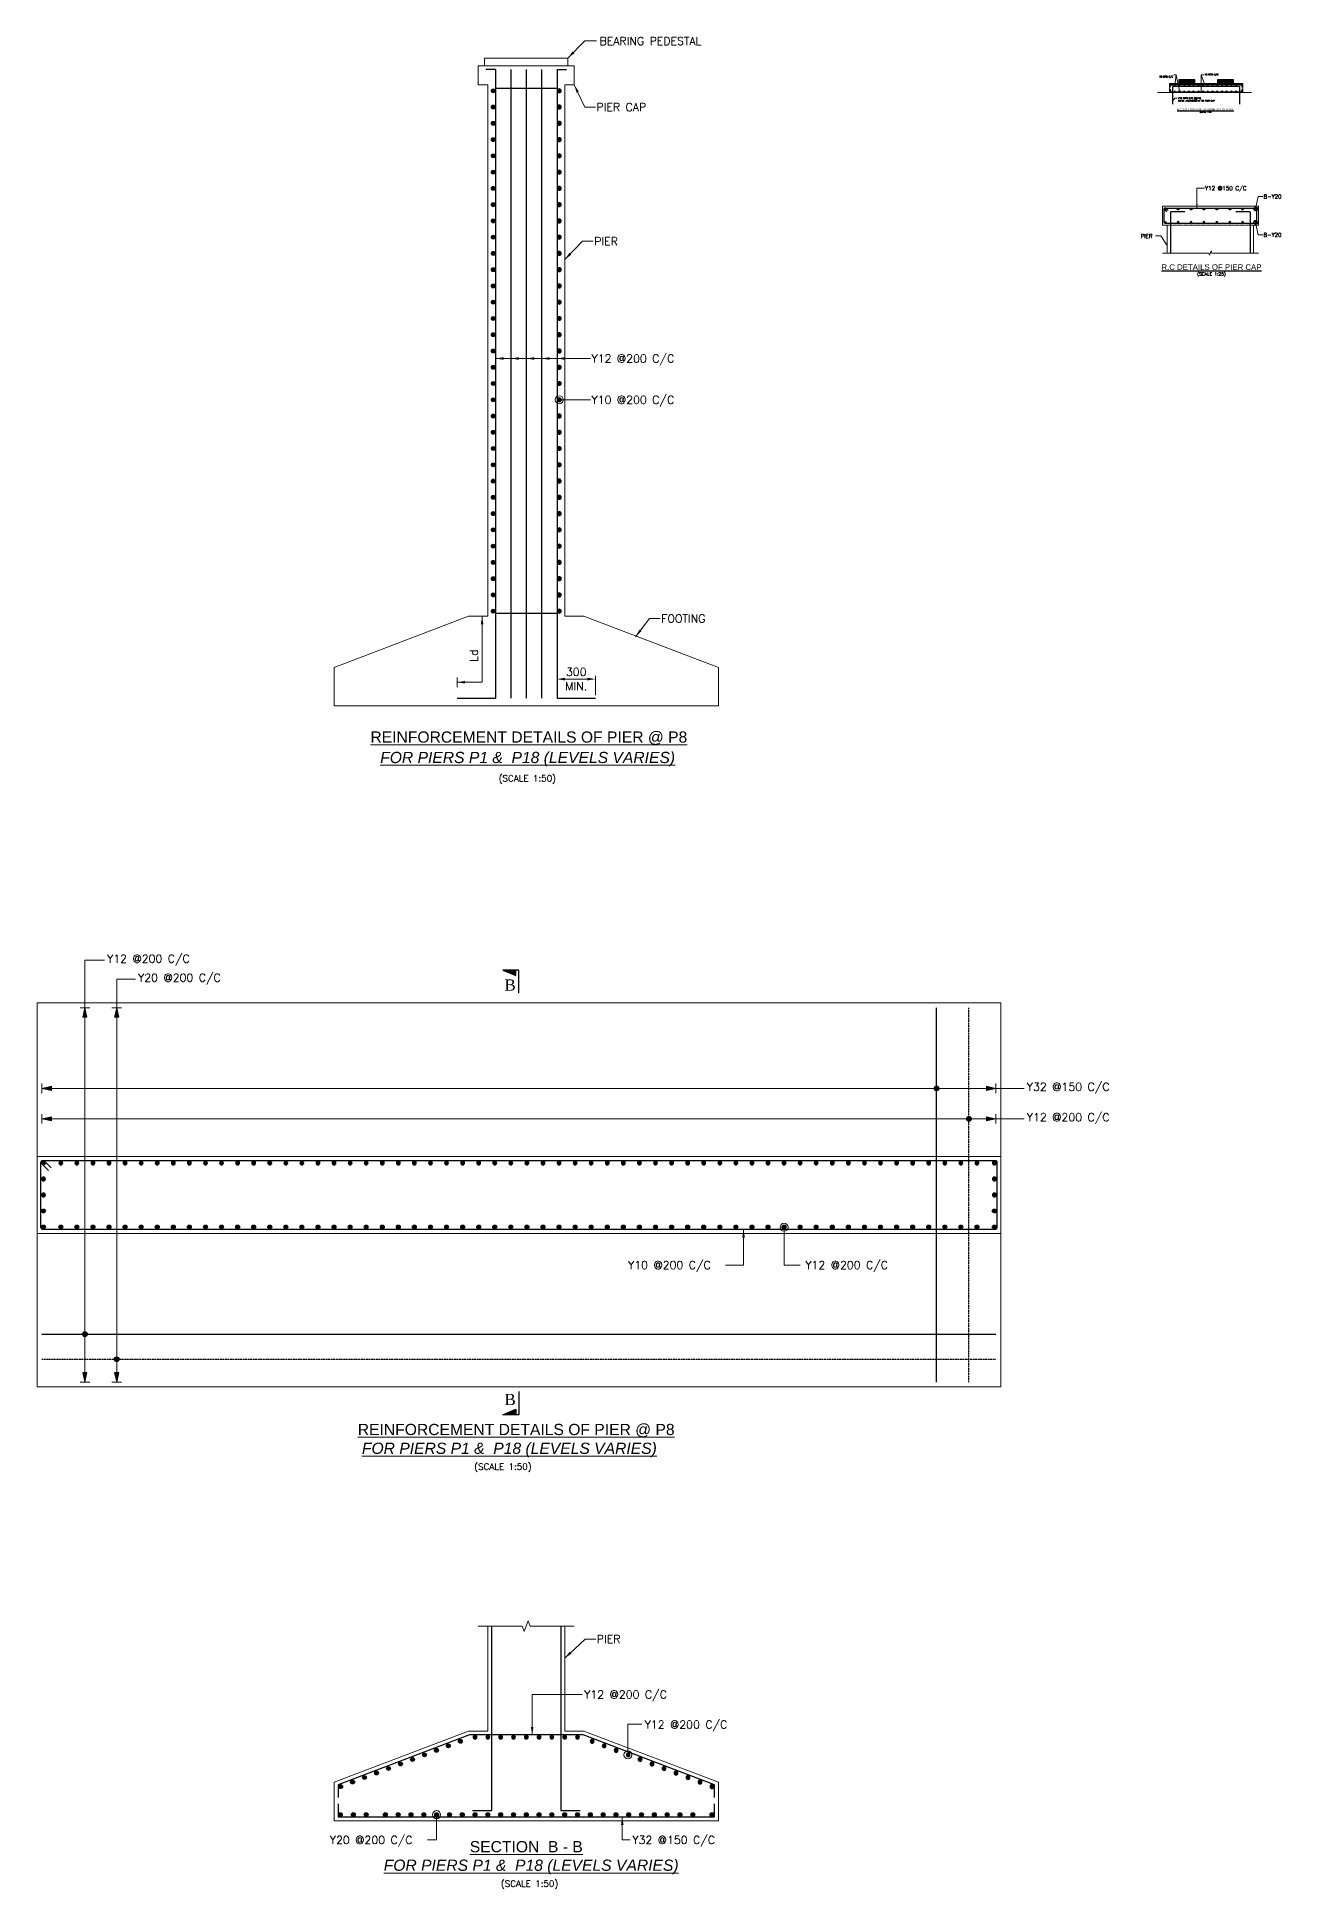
# Model space of a CAD drawing. Extents: x 2542500 to 2835796, y -294794 to -159040.
# Drawn here: x 2634134 to 2653559, y -293974 to -265047 of the extents above; entities that cross this region are included whole.
import ezdxf
from ezdxf.enums import TextEntityAlignment as Align

# ---------------------------------------------------------------- set-up
doc = ezdxf.new("R2010")
doc.units = 0
doc.header["$LTSCALE"] = 8
doc.header["$MEASUREMENT"] = 0
doc.header["$PDMODE"] = 35
doc.linetypes.add('DASHED', pattern=[0.75, 0.5, -0.25])
doc.linetypes.add('HIDDEN', pattern=[0.375, 0.25, -0.125])
doc.layers.get('DEFPOINTS').update_dxf_attribs({"linetype": 'CONTINUOUS'})
for name, color, linetype in [('BASE PLATE', 6, 'CONTINUOUS'), ('REINF', 1, 'CONTINUOUS'), ('TEXT M', 1, 'CONTINUOUS')]:
    doc.layers.add(name, color=color, linetype=linetype)
for name, color, linetype, lineweight in [('CON-2', 1, 'CONTINUOUS', 30), ('DASHED', 183, 'HIDDEN', 9), ('DIMENSION', 8, 'CONTINUOUS', 18), ('HATCH SOLID', 253, 'CONTINUOUS', 5), ('P.C.C', 105, 'CONTINUOUS', 9), ('R_DIMENSION', 8, 'CONTINUOUS', 15), ('R_HATCH SOLID', 253, 'CONTINUOUS', 5), ('R_REINF-1', 1, 'CONTINUOUS', 30), ('R_TABLE', 3, 'CONTINUOUS', 13), ('R_TEXT G', 7, 'CONTINUOUS', 18), ('R_THIN', 35, 'CONTINUOUS', 9), ('SEC MARK', 1, 'CONTINUOUS', 25), ('TEXT', 4, 'CONTINUOUS', 15), ('TEXT G', 7, 'CONTINUOUS', 18)]:
    doc.layers.add(name, color=color, linetype=linetype, lineweight=lineweight)
doc.styles.add('ARIEL', font='arial.ttf')
doc.styles.add('ROMANS', font='romans.shx')
doc.styles.add('TIMES NR', font='times.ttf')
doc.dimstyles.new('DIM-10', dxfattribs={"dimscale": 10, "dimtxt": 2.5, "dimasz": 2.5, "dimexe": 1, "dimexo": 1, "dimgap": 1, "dimtad": 1, "dimdec": 0, "dimzin": 0, "dimdsep": 46, "dimtxsty": 'ROMANS', "dimcen": 1, "dimclrd": 256, "dimclre": 256, "dimclrt": 7, "dimadec": 0, "dimazin": 0, "dimtfac": 1, "dimtdec": 0, "dimtofl": 0, "dimtmove": 0, "dimatfit": 3, "dimfxl": 1, "dimtolj": 1, "dimtzin": 0, "dimlwd": 9, "dimlwe": 5, "dimarcsym": 0})
doc.dimstyles.new('DIM-25', dxfattribs={"dimscale": 25, "dimtxt": 2.5, "dimasz": 2.5, "dimexe": 1, "dimexo": 1, "dimgap": 1, "dimtad": 1, "dimdec": 0, "dimzin": 0, "dimdsep": 46, "dimtxsty": 'ROMANS', "dimcen": 1, "dimclrd": 256, "dimclre": 256, "dimclrt": 7, "dimadec": 0, "dimazin": 0, "dimtfac": 1, "dimtdec": 0, "dimtofl": 0, "dimtmove": 0, "dimatfit": 3, "dimfxl": 1, "dimtolj": 1, "dimtzin": 0, "dimlwd": 9, "dimlwe": 5, "dimarcsym": 0})
doc.dimstyles.new('DIM-50', dxfattribs={"dimscale": 50, "dimtxt": 2.5, "dimasz": 2.5, "dimexe": 1, "dimexo": 1, "dimgap": 1, "dimtad": 1, "dimdec": 0, "dimzin": 0, "dimdsep": 46, "dimtxsty": 'ROMANS', "dimcen": 1, "dimclrd": 256, "dimclre": 256, "dimclrt": 7, "dimadec": 0, "dimazin": 0, "dimtfac": 1, "dimtdec": 0, "dimtofl": 0, "dimtmove": 0, "dimatfit": 3, "dimfxl": 1, "dimtolj": 1, "dimtzin": 0, "dimlwd": 9, "dimlwe": 5, "dimarcsym": 0})

# ---------------------------------------------------------------- blocks, each defined once
blk = doc.blocks.new('A$C6F2721C1')
at = {"layer": 'HATCH SOLID'}
blk.add_hatch(color=256, dxfattribs=at).paths.add_polyline_path([(188, 100), (362, 100), (362, 500)])
at = {"layer": 'SEC MARK'}
blk.add_lwpolyline([(-362, 0), (362, 0), (362, 500), (188, 100), (362, 100)], dxfattribs=at)
at = {"layer": 'SEC MARK', "style": 'TIMES NR'}
blk.add_attdef('SECTEXT', text='', height=350, dxfattribs=at).set_placement((-104, 275), align=Align.MIDDLE_CENTER)
blk = doc.blocks.new('A$C7CBD51FD')
at = {"layer": 'CON-2'}
h = blk.add_hatch(color=222, dxfattribs=at)
edge = h.paths.add_edge_path()
edge.add_arc((0, 0), 30, 0, 360)
at = {"layer": 'CON-2', "color": 222}
blk.add_circle((0, 0), 30, dxfattribs=at)
blk = doc.blocks.new('A$C390642EB')
at = {"layer": 'R_HATCH SOLID'}
h = blk.add_hatch(color=256, dxfattribs=at)
h.dxf.hatch_style = 1
h.paths.add_polyline_path([(0, 0), (150, 32.5), (150, 0), (150, -32.5)])
at = {"layer": 'R_DIMENSION'}
blk.add_lwpolyline([(0, 75), (0, 0), (150, 32.5), (150, 0), (150, -32.5), (0, 0), (0, -75)], dxfattribs=at)
blk = doc.blocks.new('*D174')
at = {"layer": 'DEFPOINTS', "color": 0}
for p in [(2642854, -275076), (2642254, -275375), (2642854, -275375)]:
    blk.add_point(p, dxfattribs=at)
at = {"layer": 'R_DIMENSION', "lineweight": 5}
for p, q in [((2642254, -275325), (2642254, -275026)), ((2642854, -275325), (2642854, -275026))]:
    blk.add_line(p, q, dxfattribs=at)
at = {"layer": 'R_DIMENSION', "lineweight": 9}
blk.add_line((2642379, -275076), (2642729, -275076), dxfattribs=at)
at = {"layer": 'R_DIMENSION'}
for points in [[(2642379, -275055), (2642379, -275097), (2642254, -275076)], [(2642729, -275055), (2642729, -275097), (2642854, -275076)]]:
    blk.add_solid(points, dxfattribs=at)
at = {"layer": 'R_DIMENSION', "color": 7, "char_height": 125, "attachment_point": 5, "style": 'ROMANS'}
for s, insert in [('\\A1;300', (2642554, -274964)), ('\\A1;MIN.', (2642554, -275189))]:
    blk.add_mtext(s, dxfattribs=dict(at, insert=insert))

msp = doc.modelspace()

# ---------------------------------------------------------------- linework, layer by layer
at = {"layer": 'BASE PLATE'}
for points in [[(2651965.5, -265779), (2652215.5, -265779), (2652215.5, -265716), (2651965.5, -265716)], [(2652565.5, -265779), (2652815.5, -265779), (2652815.5, -265716), (2652565.5, -265716)]]:
    msp.add_lwpolyline(points, close=True, dxfattribs=at)
at = {"layer": 'CON-2'}
for p, q in [((2641293.6, -265555.1), (2641143.6, -265555.1)), ((2641293.6, -265555.1), (2641293.6, -275375.1)), ((2641533.6, -265555.1), (2641533.6, -275375.1)), ((2641773.6, -265555.1), (2641773.6, -275375.1)), ((2642013.6, -265555.1), (2642013.6, -275375.1)), ((2642253.6, -265555.1), (2642253.6, -275375.1)), ((2642253.6, -265555.1), (2642403.6, -265555.1)), ((2641293.6, -265845.1), (2642253.6, -265845.1)), ((2641293.6, -274045.1), (2642253.6, -274045.1)), ((2640693.6, -275375.1), (2641293.6, -275375.1)), ((2642253.6, -275375.1), (2642853.6, -275375.1)), ((2648181.6, -286058.4), (2648181.6, -280208.4)), ((2634208.5, -285308.7), (2649108.5, -285308.7)), ((2640887.8, -291568.3), (2638833.6, -292345.4)), ((2642659.5, -291568.3), (2640887.8, -291568.3)), ((2644713.6, -292345.4), (2642659.5, -291568.3)), ((2638833.6, -292345.4), (2638833.6, -292546.9)), ((2644713.6, -292546.9), (2644713.6, -292345.4)), ((2638833.6, -292646.9), (2638833.6, -292848.3)), ((2644713.6, -292848.3), (2644713.6, -292646.9)), ((2638833.6, -292848.3), (2644713.6, -292848.3))]:
    msp.add_line(p, q, dxfattribs=at)
at = {"layer": 'CON-2', "linetype": 'DASHED'}
for p, q in [((2648686.7, -286058.4), (2648686.7, -280208.4)), ((2634208.5, -285700.1), (2649108.5, -285700.1))]:
    msp.add_line(p, q, dxfattribs=at)
at = {"layer": 'CON-2', "flags": 128}
for points in [[(2652950.8, -265832.5), (2652950.8, -265794), (2651830.8, -265794), (2651830.8, -265832.5)], [(2652915.8, -266094.5), (2652915.8, -265819.5), (2651865.8, -265819.5), (2651865.8, -266094.5)], [(2651830.8, -265862.5), (2651830.8, -265901), (2652950.8, -265901), (2652950.8, -265862.5)], [(2640933.6, -292748.3), (2641233.6, -292748.3), (2641233.6, -289869.2)], [(2642313.6, -289869.2), (2642313.6, -292748.3), (2642613.6, -292748.3)]]:
    msp.add_lwpolyline(points, dxfattribs=at)
msp.add_lwpolyline([(2651751.8, -267718.1), (2653161.8, -267718.1, -0.4142136), (2653176.8, -267733.1), (2653176.8, -267943.1, -0.4142136), (2653161.8, -267958.1), (2651751.8, -267958.1, -0.4142136), (2651736.8, -267943.1), (2651736.8, -267733.1, -0.4142136)], format="xyb", close=True, dxfattribs=at)
at = {"layer": 'CON-2'}
for points in [[(2651776.6, -267779), (2651741.2, -267743.7, -0.4142136), (2651741.2, -267722.5), (2651741.2, -267722.5, -0.4142136), (2651762.5, -267722.5), (2651797.8, -267757.8)], [(2634311.3, -282753.6), (2634212.3, -282654.6, -0.4142136), (2634212.3, -282612.2), (2634212.3, -282612.2, -0.4142136), (2634254.7, -282612.2), (2634353.7, -282711.2)]]:
    msp.add_lwpolyline(points, format="xyb", dxfattribs=at)
at = {"layer": 'CON-2', "flags": 128}
for points in [[(2651836.8, -268421.5), (2651836.8, -267788.1, -0.4142136), (2651851.8, -267773.1), (2652056.8, -267773.1)], [(2652856.8, -267773.1), (2653061.8, -267773.1, -0.4142136), (2653076.8, -267788.1), (2653076.8, -268421.5)]]:
    msp.add_lwpolyline(points, format="xyb", dxfattribs=at)
at = {"layer": 'CON-2'}
msp.add_lwpolyline([(2634223.5, -282593.4), (2649093.5, -282593.4, -0.4142136), (2649123.5, -282623.4), (2649123.5, -283643.4, -0.4142136), (2649093.5, -283673.4), (2634223.5, -283673.4, -0.4142136), (2634193.5, -283643.4), (2634193.5, -282623.4, -0.4142136)], format="xyb", close=True, dxfattribs=at)
at = {"layer": 'DASHED', "linetype": 'HIDDEN'}
msp.add_line((2651781.8, -267988.1), (2653131.8, -267988.1), dxfattribs=at)
at = {"layer": 'P.C.C'}
for p, q in [((2651632, -265916), (2653099.8, -265916)), ((2634133.5, -282533.4), (2649183.5, -282533.4)), ((2649183.5, -283733.4), (2634133.5, -283733.4))]:
    msp.add_line(p, q, dxfattribs=at)
for points in [[(2642373.6, -265795.1), (2642523.6, -265795.1), (2642523.6, -265495.1), (2641023.6, -265495.1), (2641023.6, -265795.1), (2641173.6, -265795.1), (2641173.6, -274095.1), (2640873.6, -274095.1), (2638773.6, -274895.1), (2638773.6, -275495.1), (2644773.6, -275495.1), (2644773.6, -274895.1), (2642673.6, -274095.1), (2642373.6, -274095.1)], [(2641123.6, -265375.1), (2642423.6, -265375.1), (2642423.6, -265495.1), (2641123.6, -265495.1)], [(2634133.5, -280133.4), (2649183.5, -280133.4), (2649183.5, -286133.4), (2634133.5, -286133.4)]]:
    msp.add_lwpolyline(points, close=True, dxfattribs=at)
at = {"layer": 'P.C.C', "flags": 128}
for points in [[(2641123.6, -265495.1), (2641823.6, -265495.1)], [(2651815.8, -265773), (2651815.8, -265916), (2652965.8, -265916), (2652965.8, -265773), (2652822, -265773)], [(2652559.5, -265773), (2652222, -265773), (2652215.5, -265779), (2651965.5, -265779), (2651959.5, -265773), (2651815.8, -265773)], [(2652222, -265773), (2652215.5, -265779), (2651965.5, -265779), (2651959.5, -265773)], [(2652559.5, -265773), (2652566, -265779), (2652816, -265779), (2652822, -265773)], [(2651781.8, -268421.5), (2651781.8, -267988.1), (2651706.8, -267988.1), (2651706.8, -267988.1), (2651706.8, -267688.1), (2653206.8, -267688.1), (2653206.8, -267988.1), (2653206.8, -267988.1), (2653131.8, -267988.1), (2653131.8, -268421.5)], [(2651706.8, -268421.5), (2652431.8, -268421.5), (2652444.3, -268455.8), (2652469.3, -268387.1), (2652481.8, -268421.5), (2653206.8, -268421.5)], [(2641173.6, -289869.2), (2641173.6, -291508.3), (2640873.6, -291508.3), (2638773.6, -292308.3), (2638773.6, -292908.3), (2644773.6, -292908.3), (2644773.6, -292308.3), (2642673.6, -291508.3), (2642373.6, -291508.3), (2642373.6, -289869.2)]]:
    msp.add_lwpolyline(points, dxfattribs=at)
at = {"layer": 'P.C.C'}
msp.add_lwpolyline([(2641023.6, -289869.2), (2641711.1, -289869.2), (2641742.4, -289955), (2641804.9, -289783.3), (2641836.1, -289869.2), (2642523.6, -289869.2)], dxfattribs=at)
at = {"layer": 'R_DIMENSION'}
msp.add_line((2640693.6, -275200.6), (2640693.6, -275050.6), dxfattribs=at)
at = {"layer": 'R_HATCH SOLID', "flags": 128}
for points in [[(2651971.5, -265723), (2651971.5, -265720), (2652209.5, -265720), (2652209.5, -265723)], [(2651971.5, -265733), (2652209.5, -265733), (2652209.5, -265736), (2651971.5, -265736)], [(2652209.5, -265772), (2652209.5, -265775), (2651971.5, -265775), (2651971.5, -265772)], [(2652571.5, -265723), (2652571.5, -265720), (2652809.5, -265720), (2652809.5, -265723)], [(2652571.5, -265733), (2652809.5, -265733), (2652809.5, -265736), (2652571.5, -265736)], [(2652809.5, -265772), (2652809.5, -265775), (2652571.5, -265775), (2652571.5, -265772)]]:
    msp.add_lwpolyline(points, close=True, dxfattribs=at)
for points in [[(2652209.5, -265746), (2652209.5, -265749), (2651971.5, -265749), (2651971.5, -265746), (2652209.5, -265746)], [(2652209.5, -265759), (2652209.5, -265762), (2651971.5, -265762), (2651971.5, -265759), (2652209.5, -265759)], [(2652809.5, -265746), (2652809.5, -265749), (2652571.5, -265749), (2652571.5, -265746), (2652809.5, -265746)], [(2652809.5, -265759), (2652809.5, -265762), (2652571.5, -265762), (2652571.5, -265759), (2652809.5, -265759)]]:
    msp.add_lwpolyline(points, dxfattribs=at)
at = {"layer": 'R_THIN'}
for p, q in [((2634208.5, -281469.4), (2649549.6, -281469.4)), ((2634208.5, -281945.1), (2649549.6, -281945.1))]:
    msp.add_line(p, q, dxfattribs=at)
at = {"layer": 'R_THIN', "flags": 128}
for points in [[(2634880.9, -286058.4), (2634880.9, -279468.1), (2635186.4, -279468.1)], [(2635377.2, -286058.4), (2635377.2, -279764.5), (2635670.9, -279764.5)]]:
    msp.add_lwpolyline(points, dxfattribs=at)
at = {"layer": 'REINF', "color": 0, "lineweight": 13}
msp.add_line((2651815.8, -265916), (2652965.8, -265916), dxfattribs=at)

# ---------------------------------------------------------------- block references
at = {"layer": 'CON-2'}
for p, xscale, yscale, zscale in [((2651836.8, -265800), 0.2, 0.2, 0.2), ((2651899.8, -265800), -0.2, 0.2, 0.2), ((2651974.8, -265800), -0.2, 0.2, 0.2), ((2652049.8, -265800), -0.2, 0.2, 0.2), ((2652119.8, -265800), -0.2, 0.2, 0.2), ((2652194.8, -265800), -0.2, 0.2, 0.2), ((2652269.8, -265800), -0.2, 0.2, 0.2), ((2652344.8, -265800), -0.2, 0.2, 0.2), ((2652414.8, -265800), -0.2, 0.2, 0.2), ((2652489.8, -265800), -0.2, 0.2, 0.2), ((2652564.8, -265800), -0.2, 0.2, 0.2), ((2652639.8, -265800), -0.2, 0.2, 0.2), ((2652709.8, -265800), -0.2, 0.2, 0.2), ((2652784.8, -265800), -0.2, 0.2, 0.2), ((2652859.8, -265800), -0.2, 0.2, 0.2), ((2652944.8, -265800), -0.2, 0.2, 0.2), ((2651751.8, -267943.1), 0.5, 0.5, 0.5), ((2651953.3, -267943.1), -0.5, 0.5, 0.5), ((2652154.7, -267943.1), -0.5, 0.5, 0.5), ((2652356.1, -267943.1), -0.5, 0.5, 0.5), ((2652557.6, -267943.1), -0.5, 0.5, 0.5), ((2652759, -267943.1), -0.5, 0.5, 0.5), ((2652960.4, -267943.1), -0.5, 0.5, 0.5), ((2653161.8, -267943.1), -0.5, 0.5, 0.5)]:
    msp.add_blockref('A$C7CBD51FD', p, dxfattribs=dict(at, xscale=xscale, yscale=yscale, zscale=zscale))
for p, rotation in [((2641258.6, -265887.1), 270), ((2641258.6, -266141.1), 270), ((2641258.6, -266395.1), 270), ((2641258.6, -266649.1), 270), ((2641258.6, -266903.1), 270), ((2641258.6, -267157.1), 270), ((2641258.6, -267411.1), 270), ((2641258.6, -267665.1), 270), ((2641258.6, -267919.1), 270), ((2641258.6, -268173.1), 270), ((2641258.6, -268427.1), 270), ((2641258.6, -268681.1), 270), ((2641258.6, -268935.1), 270), ((2641258.6, -269189.1), 270), ((2641258.6, -269443.1), 270), ((2641258.6, -269697.1), 270), ((2641258.6, -269951.1), 270), ((2641258.6, -270205.1), 270), ((2641258.6, -270459.1), 270), ((2641258.6, -270713.1), 270), ((2641258.6, -270967.1), 270), ((2641258.6, -271221.1), 270), ((2641258.6, -271475.1), 270), ((2641258.6, -271729.1), 270), ((2641258.6, -271983.1), 270), ((2641258.6, -272237.1), 270), ((2641258.6, -272491.1), 270), ((2641258.6, -272745.1), 270), ((2641258.6, -272999.1), 270), ((2641258.6, -273253.1), 270), ((2641258.6, -273507.1), 270), ((2641258.6, -273761.1), 270), ((2641258.6, -274015.1), 270), ((2640183.3, -291879.7), 290.7214295768314), ((2640370.4, -291808.9), 290.7214295768314), ((2640557.5, -291738.2), 290.7214295768314), ((2640744.5, -291667.4), 290.7214295768314), ((2639435.1, -292162.8), 290.7214295768314), ((2639622.1, -292092), 290.7214295768314), ((2639809.2, -292021.2), 290.7214295768314), ((2639996.3, -291950.5), 290.7214295768314), ((2638873.9, -292375.1), 290.7214295768314), ((2639061, -292304.3), 290.7214295768314), ((2639248, -292233.5), 290.7214295768314), ((2638868.6, -292813.3), 270), ((2639073.6, -292813.3), 270), ((2639273.6, -292813.3), 270), ((2639573.6, -292813.3), 270), ((2639773.6, -292813.3), 270), ((2639973.6, -292813.3), 270), ((2640173.6, -292813.3), 270), ((2640373.6, -292813.3), 270), ((2640573.6, -292813.3), 270), ((2640773.6, -292813.3), 270), ((2640973.6, -292813.3), 270), ((2641173.6, -292813.3), 270), ((2641373.6, -292813.3), 270), ((2641573.6, -292813.3), 270), ((2641773.6, -292813.3), 270), ((2641973.6, -292813.3), 270), ((2642173.6, -292813.3), 270), ((2642373.6, -292813.3), 270), ((2642573.6, -292813.3), 270), ((2642773.6, -292813.3), 270), ((2642973.6, -292813.3), 270), ((2643173.6, -292813.3), 270), ((2643373.6, -292813.3), 270), ((2643573.6, -292813.3), 270), ((2643773.6, -292813.3), 270), ((2643973.6, -292813.3), 270), ((2644173.6, -292813.3), 270), ((2644373.6, -292813.3), 270), ((2644673.6, -292813.3), 270)]:
    msp.add_blockref('A$C7CBD51FD', p, dxfattribs=dict(at, rotation=rotation))
at = {"layer": 'CON-2', "xscale": -1}
for p, rotation in [((2642288.6, -265887.1), 90), ((2642288.6, -266141.1), 90), ((2642288.6, -266395.1), 90), ((2642288.6, -266649.1), 90), ((2642288.6, -266903.1), 90), ((2642288.6, -267157.1), 90), ((2642288.6, -267411.1), 90), ((2642288.6, -267665.1), 90), ((2642288.6, -267919.1), 90), ((2642288.6, -268173.1), 90), ((2642288.6, -268427.1), 90), ((2642288.6, -268681.1), 90), ((2642288.6, -268935.1), 90), ((2642288.6, -269189.1), 90), ((2642288.6, -269443.1), 90), ((2642288.6, -269697.1), 90), ((2642288.6, -269951.1), 90), ((2642288.6, -270205.1), 90), ((2642288.6, -270459.1), 90), ((2642288.6, -270713.1), 90), ((2642288.6, -270967.1), 90), ((2642288.6, -271221.1), 90), ((2642288.6, -271475.1), 90), ((2642288.6, -271729.1), 90), ((2642288.6, -271983.1), 90), ((2642288.6, -272237.1), 90), ((2642288.6, -272491.1), 90), ((2642288.6, -272745.1), 90), ((2642288.6, -272999.1), 90), ((2642288.6, -273253.1), 90), ((2642288.6, -273507.1), 90), ((2642288.6, -273761.1), 90), ((2642288.6, -274015.1), 90), ((2634233.5, -282633.4), 180), ((2634504.5, -282633.4), 180), ((2634755.5, -282633.4), 180), ((2635006.5, -282633.4), 180), ((2635257.5, -282633.4), 180), ((2635508.5, -282633.4), 180), ((2635759.5, -282633.4), 180), ((2636010.5, -282633.4), 180), ((2636261.5, -282633.4), 180), ((2636512.5, -282633.4), 180), ((2636763.5, -282633.4), 180), ((2637014.5, -282633.4), 180), ((2637265.5, -282633.4), 180), ((2637516.5, -282633.4), 180), ((2637767.5, -282633.4), 180), ((2638018.5, -282633.4), 180), ((2638269.5, -282633.4), 180), ((2638520.5, -282633.4), 180), ((2638771.5, -282633.4), 180), ((2639022.5, -282633.4), 180), ((2639273.5, -282633.4), 180), ((2639524.5, -282633.4), 180), ((2639775.5, -282633.4), 180), ((2640026.5, -282633.4), 180), ((2640277.5, -282633.4), 180), ((2640528.5, -282633.4), 180), ((2640779.5, -282633.4), 180), ((2641030.5, -282633.4), 180), ((2641281.5, -282633.4), 180), ((2641532.5, -282633.4), 180), ((2641783.5, -282633.4), 180), ((2642034.5, -282633.4), 180), ((2642285.5, -282633.4), 180), ((2642536.5, -282633.4), 180), ((2642787.5, -282633.4), 180), ((2643038.5, -282633.4), 180), ((2643289.5, -282633.4), 180), ((2643540.5, -282633.4), 180), ((2643791.5, -282633.4), 180), ((2644042.5, -282633.4), 180), ((2644293.5, -282633.4), 180), ((2644544.5, -282633.4), 180), ((2644795.5, -282633.4), 180), ((2645046.5, -282633.4), 180), ((2645297.5, -282633.4), 180), ((2645548.5, -282633.4), 180), ((2645799.5, -282633.4), 180), ((2646050.5, -282633.4), 180), ((2646301.5, -282633.4), 180), ((2646552.5, -282633.4), 180), ((2646803.5, -282633.4), 180), ((2647054.5, -282633.4), 180), ((2647305.5, -282633.4), 180), ((2647556.5, -282633.4), 180), ((2647807.5, -282633.4), 180), ((2648058.5, -282633.4), 180), ((2648309.5, -282633.4), 180), ((2648560.5, -282633.4), 180), ((2648811.5, -282633.4), 180), ((2649083.5, -282633.4), 180), ((2634233.5, -282883.4), 180), ((2649083.5, -282883.4), 180), ((2634233.5, -283133.4), 180), ((2649083.5, -283133.4), 180), ((2640973.6, -291603.3), 270), ((2641173.6, -291603.3), 270), ((2641373.6, -291603.3), 270), ((2641573.6, -291603.3), 270), ((2641773.6, -291603.3), 270), ((2641973.6, -291603.3), 270), ((2642173.6, -291603.3), 270), ((2642373.6, -291603.3), 270), ((2642573.6, -291603.3), 270), ((2642802.7, -291667.4), 69.2785704231686), ((2642989.8, -291738.2), 69.2785704231686), ((2643176.9, -291808.9), 69.2785704231686), ((2643363.9, -291879.7), 69.2785704231686), ((2643551, -291950.5), 69.2785704231686), ((2643738, -292021.2), 69.2785704231686), ((2643925.1, -292092), 69.2785704231686), ((2644112.2, -292162.8), 69.2785704231686), ((2644299.2, -292233.5), 69.2785704231686), ((2644486.3, -292304.3), 69.2785704231686), ((2644673.4, -292375.1), 69.2785704231686)]:
    msp.add_blockref('A$C7CBD51FD', p, dxfattribs=dict(at, rotation=rotation))
at = {"layer": 'CON-2', "rotation": 180}
for p, xscale, yscale, zscale in [((2651836.8, -265895), -0.2, 0.2, 0.2), ((2651899.8, -265895), 0.2, 0.2, 0.2), ((2651974.8, -265895), 0.2, 0.2, 0.2), ((2652049.8, -265895), 0.2, 0.2, 0.2), ((2652119.8, -265895), 0.2, 0.2, 0.2), ((2652194.8, -265895), 0.2, 0.2, 0.2), ((2652269.8, -265895), 0.2, 0.2, 0.2), ((2652344.8, -265895), 0.2, 0.2, 0.2), ((2652414.8, -265895), 0.2, 0.2, 0.2), ((2652489.8, -265895), 0.2, 0.2, 0.2), ((2652564.8, -265895), 0.2, 0.2, 0.2), ((2652639.8, -265895), 0.2, 0.2, 0.2), ((2652709.8, -265895), 0.2, 0.2, 0.2), ((2652784.8, -265895), 0.2, 0.2, 0.2), ((2652859.8, -265895), 0.2, 0.2, 0.2), ((2652944.8, -265895), 0.2, 0.2, 0.2), ((2651751.8, -267733.1), -0.5, 0.5, 0.5), ((2651953.3, -267733.1), 0.5, 0.5, 0.5), ((2652154.7, -267733.1), 0.5, 0.5, 0.5), ((2652356.1, -267733.1), 0.5, 0.5, 0.5), ((2652557.6, -267733.1), 0.5, 0.5, 0.5), ((2652759, -267733.1), 0.5, 0.5, 0.5), ((2652960.4, -267733.1), 0.5, 0.5, 0.5), ((2653161.8, -267733.1), 0.5, 0.5, 0.5)]:
    msp.add_blockref('A$C7CBD51FD', p, dxfattribs=dict(at, xscale=xscale, yscale=yscale, zscale=zscale))
at = {"layer": 'CON-2'}
for p in [(2634233.5, -283383.4), (2649083.5, -283383.4), (2634233.5, -283633.4), (2634504.5, -283633.4), (2634755.5, -283633.4), (2635006.5, -283633.4), (2635257.5, -283633.4), (2635508.5, -283633.4), (2635759.5, -283633.4), (2636010.5, -283633.4), (2636261.5, -283633.4), (2636512.5, -283633.4), (2636763.5, -283633.4), (2637014.5, -283633.4), (2637265.5, -283633.4), (2637516.5, -283633.4), (2637767.5, -283633.4), (2638018.5, -283633.4), (2638269.5, -283633.4), (2638520.5, -283633.4), (2638771.5, -283633.4), (2639022.5, -283633.4), (2639273.5, -283633.4), (2639524.5, -283633.4), (2639775.5, -283633.4), (2640026.5, -283633.4), (2640277.5, -283633.4), (2640528.5, -283633.4), (2640779.5, -283633.4), (2641030.5, -283633.4), (2641281.5, -283633.4), (2641532.5, -283633.4), (2641783.5, -283633.4), (2642034.5, -283633.4), (2642285.5, -283633.4), (2642536.5, -283633.4), (2642787.5, -283633.4), (2643038.5, -283633.4), (2643289.5, -283633.4), (2643540.5, -283633.4), (2643791.5, -283633.4), (2644042.5, -283633.4), (2644293.5, -283633.4), (2644544.5, -283633.4), (2644795.5, -283633.4), (2645046.5, -283633.4), (2645297.5, -283633.4), (2645548.5, -283633.4), (2645799.5, -283633.4), (2646050.5, -283633.4), (2646301.5, -283633.4), (2646552.5, -283633.4), (2646803.5, -283633.4), (2647054.5, -283633.4), (2647305.5, -283633.4), (2647556.5, -283633.4), (2647807.5, -283633.4), (2648058.5, -283633.4), (2648309.5, -283633.4), (2648560.5, -283633.4), (2648811.5, -283633.4), (2649083.5, -283633.4)]:
    msp.add_blockref('A$C7CBD51FD', p, dxfattribs=at)
at = {"layer": 'HATCH SOLID'}
ref = msp.add_blockref('A$C6F2721C1', (2641658.5, -279801), dxfattribs=dict(at, xscale=0.5, yscale=0.5, zscale=0.5, rotation=90))
ref.add_attrib('SECTEXT', 'B', dxfattribs={"layer": 'SEC MARK', "height": 175, "style": 'TIMES NR'}).set_placement((2641521.5, -279854.5), align=Align.MIDDLE_CENTER)
ref = msp.add_blockref('A$C6F2721C1', (2641658.5, -286386.1), dxfattribs=dict(at, xscale=-0.5, yscale=0.5, zscale=0.5, rotation=90))
ref.add_attrib('SECTEXT', 'B', dxfattribs={"layer": 'SEC MARK', "height": 175, "style": 'TIMES NR'}).set_placement((2641521.5, -286328.8), align=Align.MIDDLE_CENTER)
at = {"layer": 'R_REINF-1', "xscale": 1.25, "yscale": 1.25, "zscale": 1.25, "rotation": 180}
for p in [(2648181.6, -281469.4), (2648686.7, -281945.1), (2634880.9, -285308.7), (2635377.2, -285700.1)]:
    msp.add_blockref('A$C7CBD51FD', p, dxfattribs=at)
at = {"layer": 'R_TABLE', "rotation": 270}
for p in [(2634880.9, -280208.4), (2635377.2, -280208.4)]:
    msp.add_blockref('A$C390642EB', p, dxfattribs=at)
at = {"layer": 'R_TABLE'}
for p in [(2634208.5, -281469.4), (2634208.5, -281945.1)]:
    msp.add_blockref('A$C390642EB', p, dxfattribs=at)
at = {"layer": 'R_TABLE', "xscale": -1}
for p in [(2649108.5, -281469.4), (2649108.5, -281945.1)]:
    msp.add_blockref('A$C390642EB', p, dxfattribs=at)
at = {"layer": 'R_TABLE', "xscale": -1, "rotation": 270}
for p in [(2634880.9, -286058.4), (2635377.2, -286058.4)]:
    msp.add_blockref('A$C390642EB', p, dxfattribs=at)

# ---------------------------------------------------------------- texts
at = {"layer": 'R_TEXT G', "style": 'ROMANS'}
for s, p in [('PIER CAP', (2642869.1, -266204.5)), ('PIER', (2642834, -268299.7)), ('Y12 @200 C/C', (2642792.8, -270131.6)), ('Y10 @200 C/C', (2642792.8, -270776.3)), ('FOOTING', (2643880.5, -274193.3)), ('Y10 @200 C/C', (2643363.5, -284291.1)), ('Y12 @200 C/C', (2646131.4, -284291.1)), ('PIER', (2642874.8, -290133.2)), ('Y12 @200 C/C', (2642678.1, -290998.8)), ('Y12 @200 C/C', (2643621.9, -291469.3)), ('Y20 @200 C/C', (2638705.7, -293271.4)), ('Y32 @150 C/C', (2643430.3, -293271.4))]:
    msp.add_text(s, height=125, dxfattribs=at).set_placement(p)
msp.add_text('Ld', height=125, rotation=90, dxfattribs=at).set_placement((2641015.4, -274806.7))
at = {"layer": 'R_TEXT G', "char_height": 125, "attachment_point": 1, "style": 'ROMANS'}
for s, insert, width in [('BEARING PEDESTAL  ', (2642917.7, -265047.2), 1767.857), ('Y12 @200 C/C ', (2635227.2, -279380.8), 2000), ('Y20 @200 C/C ', (2635711.7, -279677.3), 2000), ('Y32 @150 C/C ', (2649590.4, -281382.1), 2000), ('Y12 @200 C/C ', (2649590.4, -281857.9), 2000)]:
    msp.add_mtext(s, dxfattribs=dict(at, insert=insert, width=width))
at = {"layer": 'TEXT', "color": 1, "lineweight": 13, "char_height": 175, "attachment_point": 8, "style": 'ARIEL'}
for s, insert, width in [('{\\LREINFORCEMENT DETAILS OF PIER @ P8}', (2641813.7, -276103.7), 5955.339), ('{\\fArial|b0|i1|c0|p34;\\LFOR PIERS P1 &  P18 (LEVELS VARIES)}', (2641794.8, -276440.2), 5955.339), ('{\\LREINFORCEMENT DETAILS OF PIER @ P8}', (2641615.9, -286919.5), 4955.339), ('{\\fArial|b0|i1|c0|p34;\\LFOR PIERS P1 &  P18 (LEVELS VARIES)}', (2641509.6, -287230.8), 4955.339), ('{\\LSECTION  B - B}', (2641773.6, -293403.4), 4955.339), ('{\\fArial|b0|i1|c0|p34;\\LFOR PIERS P1 &  P18 (LEVELS VARIES)}', (2641850, -293743.1), 4955.339)]:
    msp.add_mtext(s, dxfattribs=dict(at, insert=insert, width=width))
at = {"layer": 'TEXT G', "style": 'ROMANS'}
for s, height, p in [('(SCALE 1:10)', 20, (2652381.5, -266206.3)), ('(SCALE 1:25)', 50, (2652473.5, -268722.6)), ('(SCALE 1:50)', 100, (2641790, -276576.4)), ('(SCALE 1:50)', 100, (2641408.8, -287327)), ('(SCALE 1:50)', 100, (2641825.3, -293840.7))]:
    msp.add_text(s, height=height, dxfattribs=at).set_placement(p, align=Align.TOP_CENTER)
for s, p in [('Y12 @150 C/C', (2652374.2, -267440.4)), ('8-Y20', (2653288.3, -267570.2)), ('PIER', (2651368, -268186.8)), ('8-Y20', (2653288.3, -268168.4))]:
    msp.add_text(s, height=62.5, dxfattribs=at).set_placement(p)
at = {"layer": 'TEXT G', "char_height": 25, "style": 'ROMANS'}
for s, insert, width, attachment_point in [('Y6 @75 C/C', (2651875, -265687.3), 353.571, 9), ('Y6 @75 C/C', (2652367.6, -265653), 353.571, 7), ('Y12 @75 C/C (B/W) \\PTO BE ANCHORED IN TO PIER CAP', (2651951.4, -266056.5), 824.591, 7)]:
    msp.add_mtext(s, dxfattribs=dict(at, insert=insert, width=width, attachment_point=attachment_point))
at = {"layer": 'TEXT M', "attachment_point": 8, "style": 'ARIEL'}
for s, insert, char_height, width in [('{\\LR.C DETAILS OF BEARING PEDESTAL}', (2652381.5, -266194.3), 35, 1132.649), ('{\\LR.C DETAILS OF PIER CAP}', (2652473.5, -268685.1), 87.5, 1958.314)]:
    msp.add_mtext(s, dxfattribs=dict(at, insert=insert, char_height=char_height, width=width))

# ---------------------------------------------------------------- dimensions: what is measured, and where the dimension line sits
at = {"layer": 'R_DIMENSION'}
dim = msp.add_linear_dim(base=(2642853.6, -275076.1), p1=(2642253.6, -275375.1), p2=(2642853.6, -275375.1), text='300\\XMIN.', dimstyle='DIM-50', dxfattribs=at)
dim.commit()
dim.dimension.update_dxf_attribs({"geometry": '*D174', "text_midpoint": (2642553.6, -275076.1)})

# ---------------------------------------------------------------- leaders
at = {"layer": 'DIMENSION'}
for points, dimstyle in [([(2651899.8, -265800), (2651924.1, -265638.1), (2651886.7, -265638.1)], 'DIM-10'), ([(2651974.8, -265895), (2651924.1, -265638.1), (2651886.7, -265638.1)], 'DIM-10'), ([(2653161.8, -267733.1), (2653201.9, -267538.1), (2653278.5, -267538.1)], 'DIM-25'), ([(2653161.8, -267943.1), (2653201.9, -268138), (2653278.5, -268138)], 'DIM-25')]:
    msp.add_leader(points, dimstyle=dimstyle, override={"dimldrblk": 'Origin'}, dxfattribs=at)
for points, dimstyle in [([(2652311.4, -265901), (2652311.4, -265635.1), (2652356.3, -265635.1)], 'DIM-10'), ([(2652371.4, -265794), (2652311.4, -265635.1), (2652356.3, -265635.1)], 'DIM-10'), ([(2651865.8, -266050.2), (2651903.7, -266001.4), (2651940, -266001.4)], 'DIM-10'), ([(2652247.7, -267718.7), (2652247.7, -267408.3), (2652364.4, -267408.3)], 'DIM-25'), ([(2651781.8, -268302.5), (2651684.2, -268154.6), (2651601.6, -268154.6)], 'DIM-25')]:
    msp.add_leader(points, dimstyle=dimstyle, dxfattribs=at)
at = {"layer": 'R_DIMENSION'}
for points, override in [([(2642423.6, -265375.1), (2642686.1, -265108.9), (2642869.4, -265108.9)], {"dimtad": 0}), ([(2642523.6, -265795.1), (2642686.1, -266141.3), (2642852.1, -266141.3)], {"dimtad": 0}), ([(2642373.6, -268523.1), (2642651.1, -268236.4), (2642817.1, -268236.4)], {"dimtad": 0}), ([(2641293.6, -270068.4), (2642775.9, -270068.4)], {"dimgap": 1, "dimtad": 0}), ([(2641533.6, -270068.4), (2642775.9, -270068.4)], {"dimgap": 1, "dimtad": 0}), ([(2641773.6, -270068.4), (2642775.9, -270068.4)], {"dimgap": 1, "dimtad": 0}), ([(2642013.6, -270068.4), (2642775.9, -270068.4)], {"dimgap": 1, "dimtad": 0}), ([(2642253.6, -270068.4), (2642775.9, -270068.4)], {"dimgap": 1, "dimtad": 0}), ([(2642288.6, -270713.1), (2642775.9, -270713.1)], {"dimtad": 0, "dimldrblk": 'Origin'}), ([(2643480.1, -274415.7), (2643697.5, -274130), (2643863.5, -274130)], {"dimtad": 0}), ([(2645166.2, -283673.4), (2645166.2, -284228), (2644887.1, -284228)], {"dimgap": 1, "dimtad": 0}), ([(2645799.5, -283638.4), (2645799.5, -284228), (2646049.8, -284228)], {"dimgap": 1, "dimtad": 0, "dimldrblk": 'Origin'}), ([(2642373.6, -290370.4), (2642691.8, -290070), (2642857.8, -290070)], {"dimtad": 0}), ([(2641865.7, -291568.3), (2641865.7, -290935.7), (2642645.4, -290935.7)], {"dimgap": 1, "dimtad": 0}), ([(2643359.6, -291879), (2643359.6, -291398.2), (2643579.2, -291398.2)], {"dimtad": 0, "dimldrblk": 'Origin'}), ([(2640373.6, -292813.3), (2640373.6, -293208.3), (2640229.3, -293208.3)], {"dimtad": 0, "dimldrblk": 'Origin'}), ([(2643272.4, -292848.3), (2643272.4, -293208.3), (2643397.6, -293208.3)], {"dimgap": 1, "dimtad": 0})]:
    msp.add_leader(points, dimstyle='DIM-50', override=override, dxfattribs=at)
for points in [[(2641084.1, -274095.1), (2641084.1, -275125.6), (2640693.6, -275125.6)], [(2640693.6, -275125.6), (2641084.1, -275125.6), (2641084.1, -274095.1)]]:
    msp.add_leader(points, dimstyle='DIM-50', dxfattribs=at)

doc.saveas('drawing.dxf')
